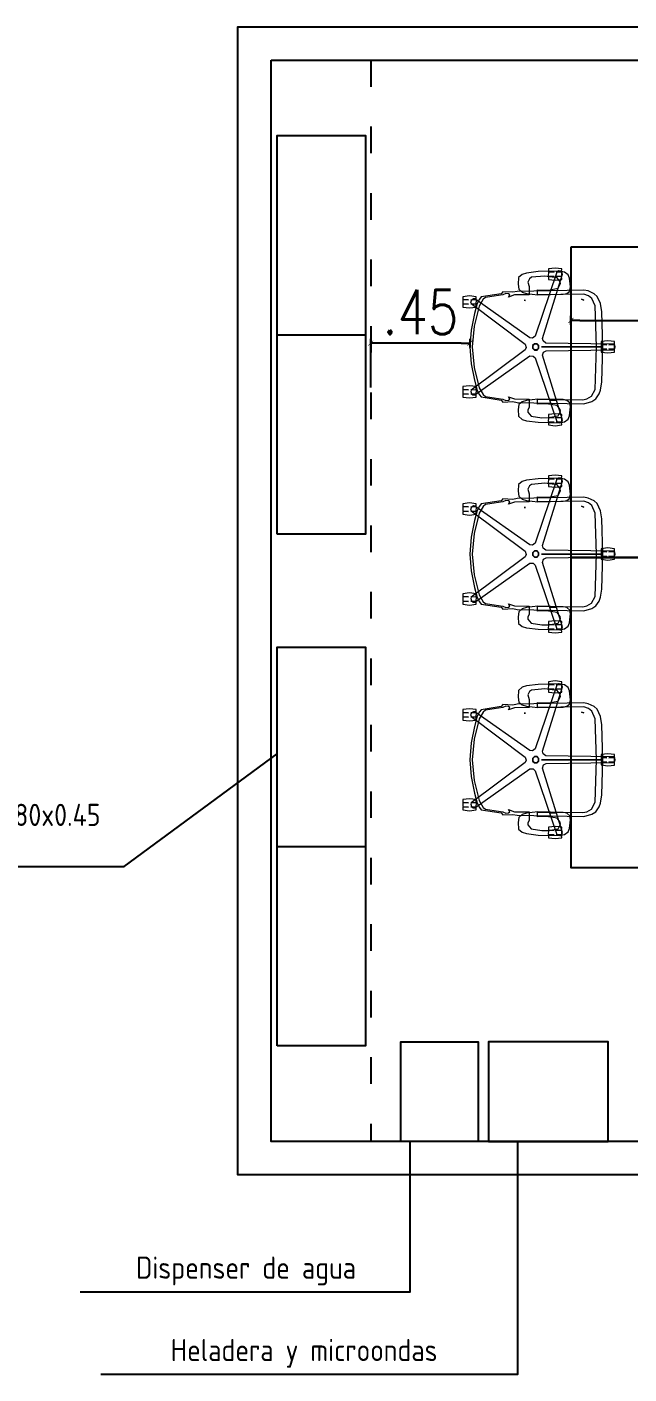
# Model space of a CAD drawing. Header units: millimetres. Extents: x 1591 to 1817, y 987 to 1091.
# Drawn here: x 1709.69 to 1712.41, y 1065.86 to 1071.94 of the extents above; entities that cross this region are included whole.
import ezdxf

# ---------------------------------------------------------------- set-up
doc = ezdxf.new("R2010")
doc.units = ezdxf.units.MM
doc.linetypes.add('ACAD_ISO03W100', pattern=[30, 12, -18])
doc.layers.add('CATALOGUE-TXT', color=251, linetype='Continuous')
doc.layers.add('Paula', color=1, linetype='Continuous')
doc.styles.add('RR', font='ROMANS.shx', dxfattribs={"width": 0.8})
doc.styles.get("Standard").update_dxf_attribs({"font": 'arial.ttf'})
doc.dimstyles.new('Copy of xx', dxfattribs={"dimscale": 2, "dimtxt": 0.036, "dimasz": 0.02, "dimexe": 0, "dimexo": 0.1, "dimgap": 0.02, "dimtad": 1, "dimzin": 4, "dimdsep": 46, "dimtxsty": 'RR', "dimblk1": 'COTA_N', "dimblk2": 'COTA_N', "dimsah": 1, "dimcen": 0, "dimclrd": 256, "dimclre": 256, "dimclrt": 256, "dimadec": 0, "dimazin": 0, "dimtfac": 1, "dimtix": 1, "dimtmove": 0, "dimatfit": 3, "dimldrblk": 'COTA_N', "dimfxl": 1, "dimtolj": 1, "dimtzin": 0, "dimarcsym": 0})

# ---------------------------------------------------------------- blocks, each defined once
blk = doc.blocks.new('COTA_N')
for p, q in [((-1, 0), (0, 0)), ((0, 0.5), (0, -0.5))]:
    blk.add_line(p, q)
at = {"const_width": 0.065}
blk.add_lwpolyline([(0.14, 0.14), (0.28, 0.28), (0, 0), (-0.14, -0.14), (-0.28, -0.28)], dxfattribs=at)
blk = doc.blocks.new('*D23')
at = {"layer": 'CATALOGUE-TXT', "lineweight": -2, "transparency": 16777216}
for p, q in [((1711.2384, 1070.3142), (1711.2384, 1070.5142)), ((1711.6466, 1070.5142), (1711.2784, 1070.5142))]:
    blk.add_line(p, q, dxfattribs=at)
at = {"layer": 'Defpoints', "color": 0, "transparency": 16777216}
for p in [(1711.2384, 1070.5142), (1711.6866, 1070.497), (1711.2384, 1069.9916)]:
    blk.add_point(p, dxfattribs=at)
at = {"layer": 'CATALOGUE-TXT', "lineweight": -2, "transparency": 16777216, "xscale": 0.04, "yscale": 0.04, "zscale": 0.04, "rotation": 180}
blk.add_blockref('COTA_N', (1711.2384, 1070.5142), dxfattribs=at)
at = {"layer": 'CATALOGUE-TXT', "lineweight": -2, "transparency": 16777216, "xscale": 0.04, "yscale": 0.04, "zscale": 0.04}
blk.add_blockref('COTA_N', (1711.6866, 1070.5142), dxfattribs=at)
at = {"layer": 'CATALOGUE-TXT', "transparency": 16777216, "insert": (1711.4625, 1070.6542), "char_height": 0.072, "attachment_point": 5, "style": 'RR'}
blk.add_mtext('\\A1;{\\H2.77778x;.45}', dxfattribs=at)
blk = doc.blocks.new('*D31')
at = {"layer": 'CATALOGUE-TXT', "lineweight": -2, "transparency": 16777216}
blk.add_line((1712.1833, 1070.6169), (1713.5033, 1070.6169), dxfattribs=at)
at = {"layer": 'Defpoints', "color": 0, "transparency": 16777216}
for p in [(1712.1433, 1070.7411), (1713.5433, 1070.7411), (1713.5433, 1070.6169)]:
    blk.add_point(p, dxfattribs=at)
at = {"layer": 'CATALOGUE-TXT', "lineweight": -2, "transparency": 16777216, "xscale": 0.04, "yscale": 0.04, "zscale": 0.04, "rotation": 180}
blk.add_blockref('COTA_N', (1712.1433, 1070.6169), dxfattribs=at)
at = {"layer": 'CATALOGUE-TXT', "lineweight": -2, "transparency": 16777216, "xscale": 0.04, "yscale": 0.04, "zscale": 0.04}
blk.add_blockref('COTA_N', (1713.5433, 1070.6169), dxfattribs=at)
at = {"layer": 'CATALOGUE-TXT', "transparency": 16777216, "insert": (1712.8433, 1070.7569), "char_height": 0.072, "attachment_point": 5, "style": 'RR'}
blk.add_mtext('\\A1;{\\H2.77778x;1.40}', dxfattribs=at)

msp = doc.modelspace()

# ---------------------------------------------------------------- linework, layer by layer
for points in [[(1714.5984, 1066.7612), (1710.6384, 1066.7612), (1710.6384, 1071.9412), (1714.5984, 1071.9412), (1714.5984, 1067.7712)], [(1710.7884, 1071.7912), (1714.4484, 1071.7912), (1714.4484, 1067.7712)], [(1714.4459, 1066.9112), (1710.7884, 1066.9112), (1710.7884, 1071.7912)], [(1710.8155, 1069.6517), (1710.8155, 1071.4517), (1711.2155, 1071.4517), (1711.2155, 1069.6517), (1710.8155, 1069.6517)], [(1710.8155, 1070.5517), (1711.2155, 1070.5517)], [(1710.8155, 1067.342), (1710.8155, 1069.142), (1711.2155, 1069.142), (1711.2155, 1067.342), (1710.8155, 1067.342)], [(1710.8155, 1068.242), (1711.2155, 1068.242)]]:
    msp.add_lwpolyline(points)
at = {"linetype": 'ACAD_ISO03W100', "ltscale": 0.01}
msp.add_lwpolyline([(1711.2384, 1071.7912), (1711.2384, 1066.9112)], dxfattribs=at)
for points in [[(1711.3744, 1066.9112), (1711.3744, 1067.3612), (1711.7244, 1067.3612), (1711.7244, 1066.9112)], [(1712.3112, 1066.9112), (1712.3112, 1067.3612), (1711.7712, 1067.3612), (1711.7712, 1066.9112)]]:
    msp.add_lwpolyline(points, close=True)
at = {"layer": 'Paula', "color": 1, "ltscale": 10}
for points in [[(1712.1433, 1070.9469), (1712.1433, 1069.5469), (1713.5433, 1069.5469), (1713.5433, 1070.9469)], [(1712.1433, 1069.5469), (1712.1433, 1068.1469), (1713.5433, 1068.1469), (1713.5433, 1069.5469)]]:
    msp.add_lwpolyline(points, close=True, dxfattribs=at)
at = {"layer": 'Paula', "color": 1, "lineweight": 0, "ltscale": 10}
for points in [[(1712.0714, 1070.8527), (1712.0411, 1070.8493), (1712.0413, 1070.8362), (1712.0666, 1070.8347), (1712.0414, 1070.8347), (1712.0409, 1070.8169), (1712.0666, 1070.8149), (1712.0413, 1070.8149), (1712.0411, 1070.8018), (1712.0714, 1070.7983), (1712.1017, 1070.8018), (1712.1008, 1070.8149), (1712.0762, 1070.8164), (1712.1014, 1070.8164), (1712.1019, 1070.8342), (1712.0762, 1070.8347), (1712.1008, 1070.8362), (1712.1017, 1070.8493), (1712.0714, 1070.8527)], [(1711.9654, 1070.8115), (1711.9562, 1070.8045), (1711.9486, 1070.7894), (1711.9537, 1070.7692), (1711.9537, 1070.7324), (1711.8876, 1070.7316), (1711.8615, 1070.7216), (1711.8663, 1070.7324), (1711.8607, 1070.7369), (1711.8494, 1070.7388), (1711.8361, 1070.7326), (1711.7578, 1070.7202), (1711.7461, 1070.7121), (1711.7288, 1070.681), (1711.706, 1070.5903), (1711.6974, 1070.497), (1711.706, 1070.4037), (1711.7288, 1070.313), (1711.7461, 1070.2819), (1711.7578, 1070.2738), (1711.8361, 1070.2614), (1711.8494, 1070.2552), (1711.8607, 1070.2571), (1711.8663, 1070.2617), (1711.8614, 1070.2725), (1711.8876, 1070.2625), (1711.9537, 1070.2616), (1711.9537, 1070.2248), (1711.9479, 1070.2113), (1711.9488, 1070.2029), (1711.9627, 1070.1847), (1712.0111, 1070.1773), (1712.042, 1070.1779), (1712.0852, 1070.1855), (1712.0956, 1070.2067), (1712.0947, 1070.2151), (1712.0808, 1070.2333), (1712.0324, 1070.2408), (1711.9921, 1070.2388), (1711.9922, 1070.2612), (1712.0478, 1070.2605), (1712.0488, 1070.257), (1712.0777, 1070.257), (1712.0787, 1070.2601), (1712.197, 1070.2587), (1712.2143, 1070.2626), (1712.2354, 1070.2745), (1712.252, 1070.305), (1712.259, 1070.497), (1712.0094, 1070.497), (1712.259, 1070.497), (1712.2523, 1070.6818), (1712.2375, 1070.7157), (1712.2226, 1070.7277), (1712.2017, 1070.7354), (1711.9922, 1070.7329), (1711.9921, 1070.7553), (1712.042, 1070.7539), (1712.0852, 1070.7615), (1712.0956, 1070.7827), (1712.0947, 1070.7911), (1712.0808, 1070.8094), (1712.0248, 1070.8171), (1711.9654, 1070.8115)], [(1712.2021, 1070.7534), (1711.9009, 1070.7473), (1711.8808, 1070.7436), (1711.8361, 1070.7459), (1711.8285, 1070.7373), (1711.7382, 1070.7228), (1711.7294, 1070.713), (1711.7198, 1070.6936), (1711.7068, 1070.6477), (1711.6922, 1070.5729), (1711.6866, 1070.497), (1711.6922, 1070.4211), (1711.7068, 1070.3463), (1711.7198, 1070.3004), (1711.7294, 1070.281), (1711.7382, 1070.2712), (1711.8285, 1070.2567), (1711.8361, 1070.2481), (1711.8808, 1070.2505), (1711.9009, 1070.2468), (1712.2021, 1070.2406), (1712.2372, 1070.2508), (1712.2554, 1070.2626), (1712.2702, 1070.2849), (1712.2766, 1070.3017), (1712.2822, 1070.3389), (1712.2873, 1070.497), (1712.2593, 1070.497), (1712.2873, 1070.497), (1712.2822, 1070.6552), (1712.2766, 1070.6923), (1712.261, 1070.725), (1712.2477, 1070.7372), (1712.2209, 1070.7495), (1712.2021, 1070.7534)], [(1711.9315, 1070.7075), (1711.9377, 1070.7068), (1711.9377, 1070.7069), (1711.9315, 1070.7075)], [(1711.9782, 1070.5111), (1711.9699, 1070.5029), (1711.9699, 1070.4912), (1711.9782, 1070.483), (1711.9898, 1070.483), (1711.9981, 1070.4912), (1711.9981, 1070.5029), (1711.9898, 1070.5111), (1711.9782, 1070.5111)], [(1711.9789, 1070.5094), (1711.9717, 1070.5021), (1711.9717, 1070.4919), (1711.9789, 1070.4847), (1711.9891, 1070.4847), (1711.9964, 1070.4919), (1711.9964, 1070.5021), (1711.9891, 1070.5094), (1711.9789, 1070.5094)], [(1712.3101, 1070.5242), (1712.2798, 1070.5208), (1712.28, 1070.5077), (1712.3052, 1070.5062), (1712.2801, 1070.5062), (1712.2796, 1070.4884), (1712.3052, 1070.4864), (1712.28, 1070.4864), (1712.2798, 1070.4733), (1712.3101, 1070.4698), (1712.3403, 1070.4733), (1712.3395, 1070.4864), (1712.3149, 1070.4879), (1712.34, 1070.4879), (1712.3406, 1070.5057), (1712.3149, 1070.5062), (1712.3395, 1070.5077), (1712.3403, 1070.5208), (1712.3101, 1070.5242)], [(1712.0714, 1070.1957), (1712.0411, 1070.1923), (1712.0413, 1070.1792), (1712.0666, 1070.1777), (1712.0414, 1070.1777), (1712.0409, 1070.1599), (1712.0666, 1070.1579), (1712.0413, 1070.1579), (1712.0411, 1070.1448), (1712.0714, 1070.1413), (1712.1017, 1070.1448), (1712.1008, 1070.1579), (1712.0762, 1070.1594), (1712.1014, 1070.1594), (1712.1019, 1070.1771), (1712.0762, 1070.1777), (1712.1008, 1070.1792), (1712.1017, 1070.1923), (1712.0714, 1070.1957)], [(1711.9654, 1069.8768), (1711.9562, 1069.8699), (1711.9486, 1069.8548), (1711.9537, 1069.8346), (1711.9537, 1069.7978), (1711.8876, 1069.797), (1711.8615, 1069.787), (1711.8663, 1069.7977), (1711.8607, 1069.8023), (1711.8494, 1069.8042), (1711.8361, 1069.798), (1711.7578, 1069.7856), (1711.7461, 1069.7775), (1711.7288, 1069.7464), (1711.706, 1069.6557), (1711.6974, 1069.5624), (1711.706, 1069.4691), (1711.7288, 1069.3784), (1711.7461, 1069.3473), (1711.7578, 1069.3392), (1711.8361, 1069.3268), (1711.8494, 1069.3206), (1711.8607, 1069.3225), (1711.8663, 1069.3271), (1711.8614, 1069.3379), (1711.8876, 1069.3279), (1711.9537, 1069.327), (1711.9537, 1069.2902), (1711.9479, 1069.2767), (1711.9488, 1069.2683), (1711.9627, 1069.2501), (1712.0111, 1069.2427), (1712.042, 1069.2433), (1712.0852, 1069.2509), (1712.0956, 1069.2721), (1712.0947, 1069.2805), (1712.0808, 1069.2987), (1712.0324, 1069.3061), (1711.9921, 1069.3042), (1711.9922, 1069.3266), (1712.0478, 1069.3259), (1712.0488, 1069.3224), (1712.0777, 1069.3224), (1712.0787, 1069.3255), (1712.197, 1069.3241), (1712.2143, 1069.328), (1712.2354, 1069.3399), (1712.252, 1069.3704), (1712.259, 1069.5624), (1712.0094, 1069.5624), (1712.259, 1069.5624), (1712.2523, 1069.7472), (1712.2375, 1069.7811), (1712.2226, 1069.793), (1712.2017, 1069.8008), (1711.9922, 1069.7983), (1711.9921, 1069.8207), (1712.042, 1069.8193), (1712.0852, 1069.8269), (1712.0956, 1069.8481), (1712.0947, 1069.8565), (1712.0808, 1069.8748), (1712.0248, 1069.8825), (1711.9654, 1069.8768)], [(1712.0714, 1069.9181), (1712.0411, 1069.9147), (1712.0413, 1069.9016), (1712.0666, 1069.9001), (1712.0414, 1069.9001), (1712.0409, 1069.8823), (1712.0666, 1069.8803), (1712.0413, 1069.8803), (1712.0411, 1069.8672), (1712.0714, 1069.8637), (1712.1017, 1069.8672), (1712.1008, 1069.8803), (1712.0762, 1069.8818), (1712.1014, 1069.8818), (1712.1019, 1069.8996), (1712.0762, 1069.9001), (1712.1008, 1069.9016), (1712.1017, 1069.9147), (1712.0714, 1069.9181)], [(1712.2021, 1069.8188), (1711.9009, 1069.8127), (1711.8808, 1069.809), (1711.8361, 1069.8113), (1711.8285, 1069.8027), (1711.7382, 1069.7882), (1711.7294, 1069.7784), (1711.7198, 1069.759), (1711.7068, 1069.7131), (1711.6922, 1069.6383), (1711.6866, 1069.5624), (1711.6922, 1069.4865), (1711.7068, 1069.4117), (1711.7198, 1069.3658), (1711.7294, 1069.3464), (1711.7382, 1069.3366), (1711.8285, 1069.3221), (1711.8361, 1069.3135), (1711.8808, 1069.3159), (1711.9009, 1069.3122), (1712.2021, 1069.306), (1712.2372, 1069.3162), (1712.2554, 1069.328), (1712.2702, 1069.3503), (1712.2766, 1069.3671), (1712.2822, 1069.4043), (1712.2873, 1069.5624), (1712.2593, 1069.5624), (1712.2873, 1069.5624), (1712.2822, 1069.7206), (1712.2766, 1069.7577), (1712.261, 1069.7904), (1712.2477, 1069.8026), (1712.2209, 1069.8149), (1712.2021, 1069.8188)], [(1711.9315, 1069.7729), (1711.9377, 1069.7722), (1711.9377, 1069.7723), (1711.9315, 1069.7729)], [(1711.9782, 1069.5765), (1711.9699, 1069.5683), (1711.9699, 1069.5566), (1711.9782, 1069.5483), (1711.9898, 1069.5483), (1711.9981, 1069.5566), (1711.9981, 1069.5683), (1711.9898, 1069.5765), (1711.9782, 1069.5765)], [(1711.9789, 1069.5748), (1711.9717, 1069.5675), (1711.9717, 1069.5573), (1711.9789, 1069.5501), (1711.9891, 1069.5501), (1711.9964, 1069.5573), (1711.9964, 1069.5675), (1711.9891, 1069.5748), (1711.9789, 1069.5748)], [(1712.3101, 1069.5896), (1712.2798, 1069.5862), (1712.28, 1069.5731), (1712.3052, 1069.5716), (1712.2801, 1069.5716), (1712.2796, 1069.5538), (1712.3052, 1069.5518), (1712.28, 1069.5518), (1712.2798, 1069.5387), (1712.3101, 1069.5352), (1712.3403, 1069.5387), (1712.3395, 1069.5518), (1712.3149, 1069.5533), (1712.34, 1069.5533), (1712.3406, 1069.5711), (1712.3149, 1069.5716), (1712.3395, 1069.5731), (1712.3403, 1069.5862), (1712.3101, 1069.5896)], [(1712.0714, 1069.2611), (1712.0411, 1069.2577), (1712.0413, 1069.2446), (1712.0666, 1069.2431), (1712.0414, 1069.2431), (1712.0409, 1069.2253), (1712.0666, 1069.2233), (1712.0413, 1069.2233), (1712.0411, 1069.2102), (1712.0714, 1069.2067), (1712.1017, 1069.2101), (1712.1008, 1069.2233), (1712.0762, 1069.2248), (1712.1014, 1069.2248), (1712.1019, 1069.2425), (1712.0762, 1069.2431), (1712.1008, 1069.2446), (1712.1017, 1069.2577), (1712.0714, 1069.2611)], [(1712.0714, 1068.9896), (1712.0411, 1068.9862), (1712.0413, 1068.9731), (1712.0666, 1068.9716), (1712.0414, 1068.9716), (1712.0409, 1068.9538), (1712.0666, 1068.9518), (1712.0413, 1068.9518), (1712.0411, 1068.9387), (1712.0714, 1068.9352), (1712.1017, 1068.9387), (1712.1008, 1068.9518), (1712.0762, 1068.9533), (1712.1014, 1068.9533), (1712.1019, 1068.9711), (1712.0762, 1068.9716), (1712.1008, 1068.9731), (1712.1017, 1068.9862), (1712.0714, 1068.9896)], [(1711.9654, 1068.9483), (1711.9562, 1068.9414), (1711.9486, 1068.9263), (1711.9537, 1068.9061), (1711.9537, 1068.8693), (1711.8876, 1068.8685), (1711.8615, 1068.8585), (1711.8663, 1068.8692), (1711.8607, 1068.8738), (1711.8494, 1068.8757), (1711.8361, 1068.8695), (1711.7578, 1068.8571), (1711.7461, 1068.849), (1711.7288, 1068.8179), (1711.706, 1068.7272), (1711.6974, 1068.6339), (1711.706, 1068.5406), (1711.7288, 1068.4499), (1711.7461, 1068.4188), (1711.7578, 1068.4107), (1711.8361, 1068.3983), (1711.8494, 1068.3921), (1711.8607, 1068.394), (1711.8663, 1068.3985), (1711.8614, 1068.4094), (1711.8876, 1068.3994), (1711.9537, 1068.3985), (1711.9537, 1068.3617), (1711.9479, 1068.3482), (1711.9488, 1068.3398), (1711.9627, 1068.3216), (1712.0111, 1068.3142), (1712.042, 1068.3148), (1712.0852, 1068.3224), (1712.0956, 1068.3436), (1712.0947, 1068.352), (1712.0808, 1068.3702), (1712.0324, 1068.3776), (1711.9921, 1068.3757), (1711.9922, 1068.398), (1712.0478, 1068.3973), (1712.0488, 1068.3939), (1712.0777, 1068.3939), (1712.0787, 1068.397), (1712.197, 1068.3956), (1712.2143, 1068.3995), (1712.2354, 1068.4114), (1712.252, 1068.4418), (1712.259, 1068.6339), (1712.0094, 1068.6339), (1712.259, 1068.6339), (1712.2523, 1068.8187), (1712.2375, 1068.8525), (1712.2226, 1068.8645), (1712.2017, 1068.8723), (1711.9922, 1068.8698), (1711.9921, 1068.8922), (1712.042, 1068.8908), (1712.0852, 1068.8984), (1712.0956, 1068.9196), (1712.0947, 1068.928), (1712.0808, 1068.9463), (1712.0248, 1068.954), (1711.9654, 1068.9483)], [(1712.2021, 1068.8903), (1711.9009, 1068.8842), (1711.8808, 1068.8805), (1711.8361, 1068.8828), (1711.8285, 1068.8742), (1711.7382, 1068.8597), (1711.7294, 1068.8499), (1711.7198, 1068.8305), (1711.7068, 1068.7846), (1711.6922, 1068.7098), (1711.6866, 1068.6339), (1711.6922, 1068.558), (1711.7068, 1068.4832), (1711.7198, 1068.4373), (1711.7294, 1068.4179), (1711.7382, 1068.4081), (1711.8285, 1068.3936), (1711.8361, 1068.385), (1711.8808, 1068.3873), (1711.9009, 1068.3837), (1712.2021, 1068.3775), (1712.2372, 1068.3877), (1712.2554, 1068.3995), (1712.2702, 1068.4218), (1712.2766, 1068.4386), (1712.2822, 1068.4758), (1712.2873, 1068.6339), (1712.2593, 1068.6339), (1712.2873, 1068.6339), (1712.2822, 1068.7921), (1712.2766, 1068.8292), (1712.261, 1068.8619), (1712.2477, 1068.8741), (1712.2209, 1068.8864), (1712.2021, 1068.8903)], [(1711.9315, 1068.8444), (1711.9377, 1068.8437), (1711.9377, 1068.8437), (1711.9315, 1068.8444)], [(1712.3101, 1068.6611), (1712.2798, 1068.6577), (1712.28, 1068.6446), (1712.3052, 1068.6431), (1712.2801, 1068.6431), (1712.2796, 1068.6253), (1712.3052, 1068.6232), (1712.28, 1068.6232), (1712.2798, 1068.6102), (1712.3101, 1068.6067), (1712.3403, 1068.6101), (1712.3395, 1068.6232), (1712.3149, 1068.6248), (1712.34, 1068.6248), (1712.3406, 1068.6425), (1712.3149, 1068.6431), (1712.3395, 1068.6446), (1712.3403, 1068.6577), (1712.3101, 1068.6611)], [(1711.9782, 1068.648), (1711.9699, 1068.6397), (1711.9699, 1068.6281), (1711.9782, 1068.6198), (1711.9898, 1068.6198), (1711.9981, 1068.6281), (1711.9981, 1068.6397), (1711.9898, 1068.648), (1711.9782, 1068.648)], [(1711.9789, 1068.6463), (1711.9717, 1068.639), (1711.9717, 1068.6288), (1711.9789, 1068.6216), (1711.9891, 1068.6216), (1711.9964, 1068.6288), (1711.9964, 1068.639), (1711.9891, 1068.6463), (1711.9789, 1068.6463)], [(1712.0714, 1068.3326), (1712.0411, 1068.3292), (1712.0413, 1068.3161), (1712.0666, 1068.3145), (1712.0414, 1068.3145), (1712.0409, 1068.2968), (1712.0666, 1068.2947), (1712.0413, 1068.2947), (1712.0411, 1068.2816), (1712.0714, 1068.2782), (1712.1017, 1068.2816), (1712.1008, 1068.2947), (1712.0762, 1068.2963), (1712.1014, 1068.2963), (1712.1019, 1068.314), (1712.0762, 1068.3145), (1712.1008, 1068.3161), (1712.1017, 1068.3292), (1712.0714, 1068.3326)]]:
    msp.add_lwpolyline(points, close=True, dxfattribs=at)
for points in [[(1712.0867, 1070.8398), (1712.0798, 1070.8343), (1711.9812, 1070.5456), (1711.9688, 1070.5372), (1711.9568, 1070.5387), (1711.7084, 1070.7136), (1711.7024, 1070.7138), (1711.6933, 1070.7082), (1711.6898, 1070.7006), (1711.6928, 1070.6923), (1711.937, 1070.5093), (1711.9411, 1070.4949), (1711.936, 1070.484), (1711.6929, 1070.3018), (1711.6908, 1070.2962), (1711.6933, 1070.2858), (1711.6995, 1070.2801), (1711.7083, 1070.2804), (1711.9578, 1070.4561), (1711.9727, 1070.4556), (1711.9816, 1070.4473), (1712.0797, 1070.1598), (1712.0844, 1070.1561), (1712.0951, 1070.1553), (1712.1024, 1070.1594), (1712.1048, 1070.1679), (1712.0148, 1070.4594), (1712.0199, 1070.4735), (1712.0305, 1070.4794), (1712.3343, 1070.4839), (1712.3393, 1070.4872), (1712.3433, 1070.497), (1712.3417, 1070.5053), (1712.3344, 1070.5102), (1712.0293, 1070.5147), (1712.0175, 1070.5239), (1712.0152, 1070.5358), (1712.1048, 1070.8261), (1712.1032, 1070.8318), (1712.0951, 1070.8388), (1712.0867, 1070.8398)], [(1712.0916, 1070.839), (1711.9951, 1070.8369), (1711.9426, 1070.8303), (1711.9222, 1070.8245), (1711.9065, 1070.8102), (1711.904, 1070.7799), (1711.9083, 1070.7576), (1711.9221, 1070.7442), (1711.9425, 1070.7386), (1711.994, 1070.7328), (1712.1081, 1070.7349), (1712.1244, 1070.7388), (1712.136, 1070.7476), (1712.1418, 1070.7677), (1712.1363, 1070.8073), (1712.1299, 1070.823), (1712.1147, 1070.8344), (1712.0916, 1070.839)], [(1711.6852, 1070.7273), (1711.6549, 1070.7238), (1711.6551, 1070.7107), (1711.6804, 1070.7092), (1711.6553, 1070.7092), (1711.6547, 1070.6914), (1711.6804, 1070.6894), (1711.6551, 1070.6894), (1711.6549, 1070.6763), (1711.6852, 1070.6729), (1711.7155, 1070.6763), (1711.7146, 1070.6894), (1711.6901, 1070.6909), (1711.7152, 1070.6909), (1711.7157, 1070.7087), (1711.6901, 1070.7092), (1711.7146, 1070.7107), (1711.7155, 1070.7238), (1711.6852, 1070.7273)], [(1712.191, 1070.7122), (1712.2014, 1070.7086), (1712.191, 1070.7122)], [(1711.6852, 1070.3212), (1711.6549, 1070.3178), (1711.6551, 1070.3047), (1711.6804, 1070.3031), (1711.6553, 1070.3031), (1711.6547, 1070.2854), (1711.6804, 1070.2833), (1711.6551, 1070.2833), (1711.6549, 1070.2702), (1711.6852, 1070.2668), (1711.7155, 1070.2702), (1711.7146, 1070.2833), (1711.6901, 1070.2849), (1711.7152, 1070.2849), (1711.7157, 1070.3026), (1711.6901, 1070.3031), (1711.7146, 1070.3047), (1711.7155, 1070.3178), (1711.6852, 1070.3212)], [(1711.994, 1070.2612), (1711.9425, 1070.2555), (1711.9221, 1070.2499), (1711.9083, 1070.2365), (1711.904, 1070.2142), (1711.9065, 1070.1839), (1711.9222, 1070.1696), (1711.9426, 1070.1638), (1711.9951, 1070.1572), (1712.0916, 1070.1551), (1712.1147, 1070.1596), (1712.1299, 1070.1711), (1712.1363, 1070.1867), (1712.1418, 1070.2264), (1712.1387, 1070.2443), (1712.1244, 1070.2553), (1712.1081, 1070.2591), (1711.994, 1070.2612)], [(1712.0867, 1069.9052), (1712.0798, 1069.8997), (1711.9812, 1069.611), (1711.9688, 1069.6026), (1711.9568, 1069.6041), (1711.7084, 1069.779), (1711.7024, 1069.7792), (1711.6933, 1069.7736), (1711.6898, 1069.766), (1711.6928, 1069.7577), (1711.937, 1069.5747), (1711.9411, 1069.5603), (1711.936, 1069.5494), (1711.6929, 1069.3672), (1711.6908, 1069.3616), (1711.6933, 1069.3512), (1711.6995, 1069.3455), (1711.7083, 1069.3458), (1711.9578, 1069.5215), (1711.9727, 1069.521), (1711.9816, 1069.5127), (1712.0797, 1069.2252), (1712.0844, 1069.2215), (1712.0951, 1069.2207), (1712.1024, 1069.2248), (1712.1048, 1069.2333), (1712.0148, 1069.5248), (1712.0199, 1069.5389), (1712.0305, 1069.5448), (1712.3343, 1069.5493), (1712.3393, 1069.5526), (1712.3433, 1069.5624), (1712.3417, 1069.5707), (1712.3344, 1069.5756), (1712.0293, 1069.5801), (1712.0175, 1069.5893), (1712.0152, 1069.6012), (1712.1048, 1069.8915), (1712.1032, 1069.8972), (1712.0951, 1069.9042), (1712.0867, 1069.9052)], [(1712.0916, 1069.9044), (1711.9951, 1069.9023), (1711.9426, 1069.8957), (1711.9222, 1069.8899), (1711.9065, 1069.8756), (1711.904, 1069.8453), (1711.9083, 1069.823), (1711.9221, 1069.8096), (1711.9425, 1069.804), (1711.994, 1069.7982), (1712.1081, 1069.8003), (1712.1244, 1069.8042), (1712.136, 1069.813), (1712.1418, 1069.8331), (1712.1363, 1069.8727), (1712.1299, 1069.8884), (1712.1147, 1069.8998), (1712.0916, 1069.9044)], [(1711.6852, 1069.7927), (1711.6549, 1069.7892), (1711.6551, 1069.7761), (1711.6804, 1069.7746), (1711.6553, 1069.7746), (1711.6547, 1069.7568), (1711.6804, 1069.7548), (1711.6551, 1069.7548), (1711.6549, 1069.7417), (1711.6852, 1069.7383), (1711.7155, 1069.7417), (1711.7146, 1069.7548), (1711.6901, 1069.7563), (1711.7152, 1069.7563), (1711.7157, 1069.7741), (1711.6901, 1069.7746), (1711.7146, 1069.7761), (1711.7155, 1069.7892), (1711.6852, 1069.7927)], [(1712.191, 1069.7776), (1712.2014, 1069.774), (1712.191, 1069.7776)], [(1711.6852, 1069.3866), (1711.6549, 1069.3832), (1711.6551, 1069.3701), (1711.6804, 1069.3685), (1711.6553, 1069.3685), (1711.6547, 1069.3508), (1711.6804, 1069.3487), (1711.6551, 1069.3487), (1711.6549, 1069.3356), (1711.6852, 1069.3322), (1711.7155, 1069.3356), (1711.7146, 1069.3487), (1711.6901, 1069.3503), (1711.7152, 1069.3503), (1711.7157, 1069.368), (1711.6901, 1069.3685), (1711.7146, 1069.3701), (1711.7155, 1069.3832), (1711.6852, 1069.3866)], [(1711.994, 1069.3266), (1711.9425, 1069.3209), (1711.9221, 1069.3153), (1711.9083, 1069.3019), (1711.904, 1069.2796), (1711.9065, 1069.2493), (1711.9222, 1069.235), (1711.9426, 1069.2292), (1711.9951, 1069.2226), (1712.0916, 1069.2205), (1712.1147, 1069.225), (1712.1299, 1069.2365), (1712.1363, 1069.2521), (1712.1418, 1069.2918), (1712.1387, 1069.3097), (1712.1244, 1069.3207), (1712.1081, 1069.3245), (1711.994, 1069.3266)], [(1712.0867, 1068.9767), (1712.0798, 1068.9712), (1711.9812, 1068.6825), (1711.9688, 1068.6741), (1711.9568, 1068.6755), (1711.7084, 1068.8504), (1711.7024, 1068.8507), (1711.6933, 1068.8451), (1711.6898, 1068.8375), (1711.6928, 1068.8292), (1711.937, 1068.6462), (1711.9411, 1068.6318), (1711.936, 1068.6209), (1711.6929, 1068.4387), (1711.6908, 1068.4331), (1711.6933, 1068.4227), (1711.6995, 1068.417), (1711.7083, 1068.4173), (1711.9578, 1068.593), (1711.9727, 1068.5925), (1711.9816, 1068.5842), (1712.0797, 1068.2967), (1712.0844, 1068.293), (1712.0951, 1068.2922), (1712.1024, 1068.2963), (1712.1048, 1068.3048), (1712.0148, 1068.5963), (1712.0199, 1068.6104), (1712.0305, 1068.6163), (1712.3343, 1068.6208), (1712.3393, 1068.6241), (1712.3433, 1068.6339), (1712.3417, 1068.6422), (1712.3344, 1068.6471), (1712.0293, 1068.6516), (1712.0175, 1068.6608), (1712.0152, 1068.6727), (1712.1048, 1068.963), (1712.1032, 1068.9687), (1712.0951, 1068.9757), (1712.0867, 1068.9767)], [(1712.0916, 1068.9759), (1711.9951, 1068.9738), (1711.9426, 1068.9671), (1711.9222, 1068.9614), (1711.9065, 1068.9471), (1711.904, 1068.9168), (1711.9083, 1068.8945), (1711.9221, 1068.8811), (1711.9425, 1068.8755), (1711.994, 1068.8697), (1712.1081, 1068.8718), (1712.1244, 1068.8757), (1712.136, 1068.8845), (1712.1418, 1068.9046), (1712.1363, 1068.9442), (1712.1299, 1068.9599), (1712.1147, 1068.9713), (1712.0916, 1068.9759)], [(1711.6852, 1068.8641), (1711.6549, 1068.8607), (1711.6551, 1068.8476), (1711.6804, 1068.8461), (1711.6553, 1068.8461), (1711.6547, 1068.8283), (1711.6804, 1068.8263), (1711.6551, 1068.8263), (1711.6549, 1068.8132), (1711.6852, 1068.8097), (1711.7155, 1068.8132), (1711.7146, 1068.8263), (1711.6901, 1068.8278), (1711.7152, 1068.8278), (1711.7157, 1068.8456), (1711.6901, 1068.8461), (1711.7146, 1068.8476), (1711.7155, 1068.8607), (1711.6852, 1068.8641)], [(1712.191, 1068.8491), (1712.2014, 1068.8455), (1712.191, 1068.8491)], [(1711.6852, 1068.4581), (1711.6549, 1068.4546), (1711.6551, 1068.4416), (1711.6804, 1068.44), (1711.6553, 1068.44), (1711.6547, 1068.4223), (1711.6804, 1068.4202), (1711.6551, 1068.4202), (1711.6549, 1068.4071), (1711.6852, 1068.4037), (1711.7155, 1068.4071), (1711.7146, 1068.4202), (1711.6901, 1068.4217), (1711.7152, 1068.4217), (1711.7157, 1068.4395), (1711.6901, 1068.44), (1711.7146, 1068.4416), (1711.7155, 1068.4547), (1711.6852, 1068.4581)], [(1711.994, 1068.3981), (1711.9425, 1068.3924), (1711.9221, 1068.3868), (1711.9083, 1068.3733), (1711.904, 1068.351), (1711.9065, 1068.3208), (1711.9222, 1068.3065), (1711.9426, 1068.3007), (1711.9951, 1068.294), (1712.0916, 1068.292), (1712.1147, 1068.2965), (1712.1299, 1068.308), (1712.1363, 1068.3236), (1712.1418, 1068.3632), (1712.1387, 1068.3812), (1712.1244, 1068.3922), (1712.1081, 1068.396), (1711.994, 1068.3981)]]:
    msp.add_lwpolyline(points, dxfattribs=at)
at = {"layer": 'Paula'}
for points in [[(1708.2402, 1068.1527), (1710.124, 1068.1527), (1710.8155, 1068.6603)], [(1709.9261, 1066.2321), (1711.4166, 1066.2321), (1711.4166, 1066.9112)], [(1710.0192, 1065.8613), (1711.9031, 1065.8613), (1711.9031, 1066.9112)]]:
    msp.add_lwpolyline(points, dxfattribs=at)

# ---------------------------------------------------------------- texts
at = {"layer": 'Paula', "char_height": 0.1, "attachment_point": 5}
for s, width, insert in [('\\pxsm1.0583,qr;{\\Fdim|c0;Muebles de guardado de 1.80x0.45}', 1.741516, (1709.1468, 1068.3699)), ('\\pxsm1.0583;{\\Fdim|c0;Dispenser de agua}', 1.511695, (1710.6751, 1066.3265)), ('\\pxsm1.0583;{\\Fdim|c0;Heladera y microondas}', 2.342105, (1710.9376, 1065.9546))]:
    msp.add_mtext_dynamic_manual_height_columns(s, width=width, gutter_width=0.3001, heights=[0.9017], dxfattribs=dict(at, insert=insert))

# ---------------------------------------------------------------- dimensions: what is measured, and where the dimension line sits
at = {"layer": 'CATALOGUE-TXT'}
for base, p1, p2, picture, middle in [((1713.5433, 1070.6169), (1712.1433, 1070.7411), (1713.5433, 1070.7411), '*D31', (1712.8433, 1070.7569)), ((1711.2384, 1070.5142), (1711.6866, 1070.497), (1711.2384, 1069.9916), '*D23', (1711.4625, 1070.6542))]:
    dim = msp.add_linear_dim(base=base, p1=p1, p2=p2, text='{\\H2.77778x;<>}', dimstyle='Copy of xx', override={"dimfxl": 0.1, "dimfxlon": 1}, dxfattribs=at)
    dim.commit()
    dim.dimension.update_dxf_attribs({"geometry": picture, "text_midpoint": middle})

doc.saveas('drawing.dxf')
